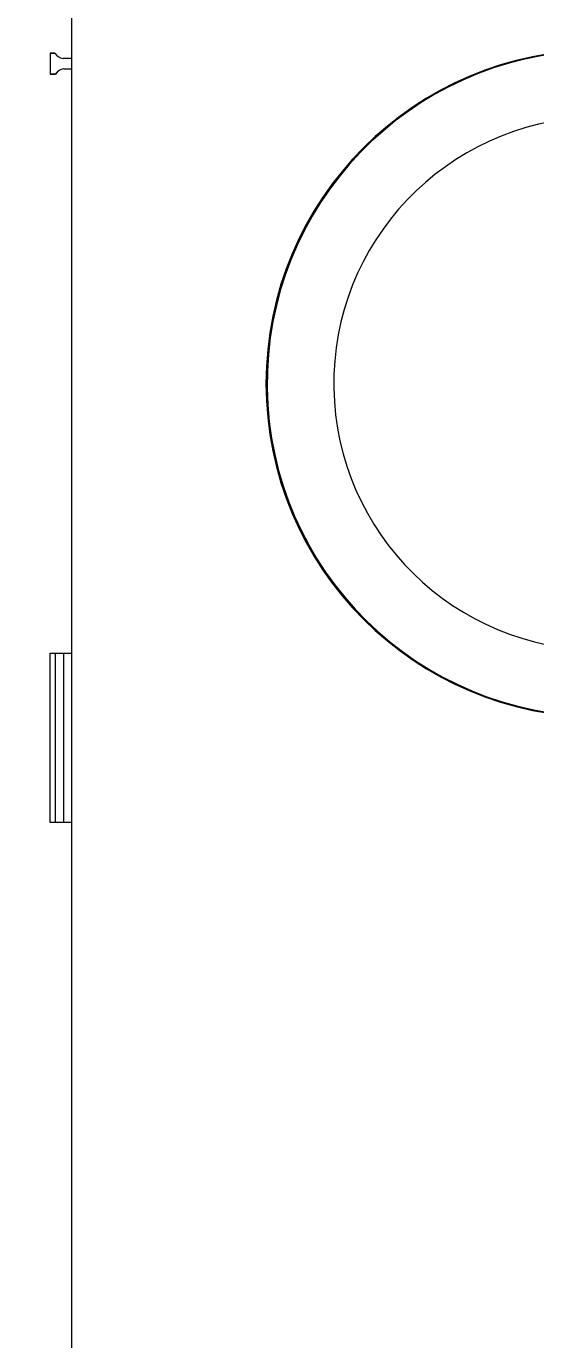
# Model space of a CAD drawing. Header units: inches. Extents: x 22 to 382261, y 22 to 371281.
# Drawn here: x 149954 to 150260, y 220393 to 221182 of the extents above; entities that cross this region are included whole.
import ezdxf

# ---------------------------------------------------------------- set-up
doc = ezdxf.new("R2010")
doc.units = ezdxf.units.IN
doc.header["$MEASUREMENT"] = 0
for name, color, linetype, lineweight in [('A-ANNO-DIMS', 211, 'Continuous', 9), ('P-SANR-FIXT', 6, 'Continuous', 9), ('Q-CASE', 31, 'Continuous', 9)]:
    doc.layers.add(name, color=color, linetype=linetype, lineweight=lineweight)
doc.styles.add('Arial_B_1', font='arialbd.ttf', dxfattribs={"height": 180.555556})
doc.dimstyles.new('1', dxfattribs={"dimscale": 304.8, "dimtxt": 178.545395, "dimasz": 0.227865, "dimexe": 0.574147, "dimexo": 0.0625, "dimgap": 0.287073, "dimtad": 1, "dimdec": 0, "dimzin": 0, "dimdsep": 46, "dimtxsty": 'Arial_B_1', "dimblk1": 'OBLIQUE', "dimblk2": 'OBLIQUE', "dimsah": 1, "dimcen": 0.09, "dimdle": 0.574147, "dimazin": 0, "dimtfac": 1, "dimtdec": 4, "dimtix": 1, "dimtmove": 0, "dimatfit": 3, "dimfxl": 0.574147, "dimfxlon": 1, "dimtvp": 1, "dimtolj": 1, "dimtzin": 0, "dimarcsym": 2})

# ---------------------------------------------------------------- blocks, each defined once
blk = doc.blocks.new('Modern_Vanity_9451 - Modern Vanity-784097-01-GROUND FLOOR DIM- PART B')
at = {"layer": 'P-SANR-FIXT'}
for radius, start in [(200, 92.31182), (160, 92.85696)]:
    blk.add_arc((133.04, -279.4), radius, start, 360, dxfattribs=at)
at = {"layer": 'Q-CASE'}
for p, q in [((-446.66, -596.9), (742.64, -596.9)), ((-62.22, -596.9), (-62.22, -601.95)), ((-55.87, -601.5), (-55.87, -596.9)), ((294.96, -601.5), (294.96, -596.9)), ((396.56, -596.9), (396.56, -601.5)), ((-65.4, -606.88), (-65.4, -609.6)), ((-65.4, -609.6), (-65.4, -606.88)), ((-52.7, -609.6), (-52.7, -606.43)), ((-52.7, -606.43), (-52.7, -609.6)), ((294.96, -606.43), (294.96, -601.5)), ((396.56, -601.5), (294.96, -601.5)), ((294.96, -609.6), (294.96, -606.43)), ((396.56, -606.43), (294.96, -606.43)), ((396.56, -601.5), (396.56, -606.43)), ((396.56, -606.43), (396.56, -609.6)), ((-65.4, -609.6), (-52.7, -609.6)), ((396.56, -609.6), (294.96, -609.6))]:
    blk.add_line(p, q, dxfattribs=at)
for centre, radius, start, end in [((133.04, -279.77), 200.31, 180, 0), ((-69.1, -601.01), 6.94, 302.22257, 352.22257), ((-49.37, -600.79), 6.55, 186.26083, 239.39093), ((-49.37, -600.79), 6.55, 226.1084, 239.39093)]:
    blk.add_arc(centre, radius, start, end, dxfattribs=at)
blk = doc.blocks.new('_Oblique')
at = {"color": 0, "linetype": 'ByBlock', "lineweight": -2}
blk.add_line((-0.5, -0.5), (0.5, 0.5), dxfattribs=at)
blk = doc.blocks.new('*D4723')
at = {"layer": 'A-ANNO-DIMS', "color": 0, "lineweight": -2, "transparency": 16777216}
for p, q in [((148632.88, 220320.71), (148632.88, 220054.76)), ((150577.88, 220320.71), (150577.88, 220054.76)), ((148457.88, 220229.76), (150752.88, 220229.76))]:
    blk.add_line(p, q, dxfattribs=at)
at = {"layer": 'Defpoints', "color": 0, "transparency": 16777216}
for p in [(148632.88, 220339.76), (150577.88, 220339.76), (150577.88, 220229.76)]:
    blk.add_point(p, dxfattribs=at)
at = {"layer": 'A-ANNO-DIMS', "color": 0, "lineweight": -2, "transparency": 16777216, "xscale": 69.45312499999999, "yscale": 69.45312499999999, "zscale": 69.45312499999999, "rotation": 180}
blk.add_blockref('_Oblique', (148632.88, 220229.76), dxfattribs=at)
at = {"layer": 'A-ANNO-DIMS', "color": 0, "lineweight": -2, "transparency": 16777216, "xscale": 69.45312499999999, "yscale": 69.45312499999999, "zscale": 69.45312499999999}
blk.add_blockref('_Oblique', (150577.88, 220229.76), dxfattribs=at)
at = {"layer": 'A-ANNO-DIMS', "color": 0, "transparency": 16777216, "insert": (149605.38, 220409.5), "char_height": 180.556, "width": 410.4358, "attachment_point": 5, "style": 'Arial_B_1'}
blk.add_mtext('\\A1;1945', dxfattribs=at)

msp = doc.modelspace()

# ---------------------------------------------------------------- block references
at = {"layer": 'Q-CASE', "rotation": 270.0000000000001}
msp.add_blockref('Modern_Vanity_9451 - Modern Vanity-784097-01-GROUND FLOOR DIM- PART B', (150577.88, 221100.12), dxfattribs=at)

# ---------------------------------------------------------------- dimensions: what is measured, and where the dimension line sits
at = {"layer": 'A-ANNO-DIMS'}
dim = msp.add_linear_dim(base=(150577.88, 220229.76), p1=(148632.88, 220339.76), p2=(150577.88, 220339.76), dimstyle='1', override={"dimpost": '<>', "dimfxl": 1945}, dxfattribs=at)
dim.commit()
dim.dimension.update_dxf_attribs({"geometry": '*D4723', "text_midpoint": (149605.38, 220409.5)})

doc.saveas('drawing.dxf')
